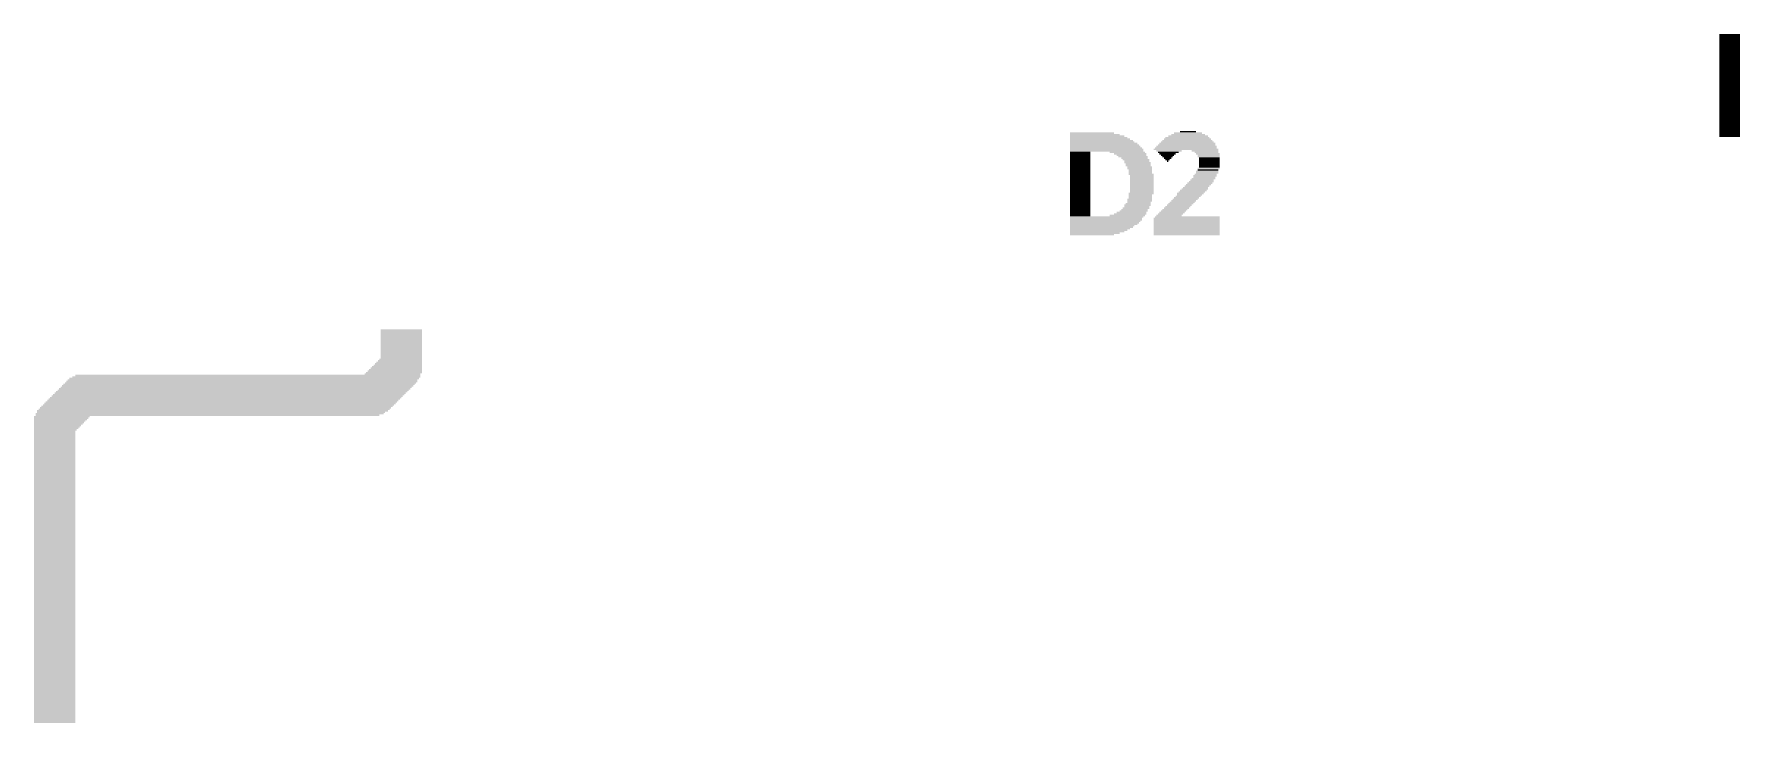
# Model space of a CAD drawing. Extents: x -50 to 50, y -28 to 28.
# Drawn here: x -24.54 to 0.03, y -26.96 to -17.03 of the extents above; entities that cross this region are included whole.
import ezdxf

# ---------------------------------------------------------------- set-up
doc = ezdxf.new("R2010")
doc.units = 0
doc.layers.add('200', color=132, linetype='CONTINUOUS')

# ---------------------------------------------------------------- blocks, each defined once
blk = doc.blocks.new('RECT')
blk.add_solid([(-0.5, -0.5), (0.5, -0.5), (-0.5, 0.5), (0.5, 0.5)])

msp = doc.modelspace()

# ---------------------------------------------------------------- block references
at = {"layer": '200'}
for p, xscale, yscale in [((-0.1156, -17.0392), 0.2972, 0.0211), ((-0.1156, -17.0603), 0.2972, 0.0211), ((-0.1156, -17.0815), 0.2972, 0.0213), ((-0.1156, -17.1027), 0.2972, 0.0211), ((-0.1156, -17.1238), 0.2972, 0.0211), ((-0.1156, -17.145), 0.2972, 0.0213), ((-0.1156, -17.1662), 0.2972, 0.0211), ((-0.1156, -17.1873), 0.2972, 0.0211), ((-0.1156, -17.2085), 0.2972, 0.0213), ((-0.1156, -17.2297), 0.2972, 0.0211), ((-0.1156, -17.2508), 0.2972, 0.0211), ((-0.1156, -17.272), 0.2972, 0.0213), ((-0.1156, -17.2932), 0.2972, 0.0211), ((-0.1156, -17.3143), 0.2972, 0.0211), ((-0.1156, -17.3355), 0.2972, 0.0213), ((-0.1156, -17.3567), 0.2972, 0.0211), ((-0.1156, -17.3778), 0.2972, 0.0211), ((-0.1156, -17.399), 0.2972, 0.0213), ((-0.1156, -17.4202), 0.2972, 0.0211), ((-0.1156, -17.4413), 0.2972, 0.0211), ((-0.1156, -17.4625), 0.2972, 0.0213), ((-0.1156, -17.4837), 0.2972, 0.0211), ((-0.1156, -17.5048), 0.2972, 0.0211), ((-0.1156, -17.526), 0.2972, 0.0213), ((-0.1156, -17.5472), 0.2972, 0.0211), ((-0.1156, -17.5683), 0.2972, 0.0211), ((-0.1156, -17.5895), 0.2972, 0.0213), ((-0.1156, -17.6107), 0.2972, 0.0211), ((-0.1156, -17.6318), 0.2972, 0.0211), ((-0.1156, -17.653), 0.2972, 0.0213), ((-0.1156, -17.6742), 0.2972, 0.0211), ((-0.1156, -17.6953), 0.2972, 0.0211), ((-0.1156, -17.7165), 0.2972, 0.0213), ((-0.1156, -17.7377), 0.2972, 0.0211), ((-0.1156, -17.7588), 0.2972, 0.0211), ((-0.1156, -17.78), 0.2972, 0.0213), ((-0.1156, -17.8012), 0.2972, 0.0211), ((-0.1156, -17.8223), 0.2972, 0.0211), ((-0.1156, -17.8435), 0.2972, 0.0213), ((-0.1156, -17.8647), 0.2972, 0.0211), ((-0.1156, -17.8858), 0.2972, 0.0211), ((-0.1156, -17.907), 0.2972, 0.0213), ((-0.1156, -17.9282), 0.2972, 0.0211), ((-0.1156, -17.9493), 0.2972, 0.0211), ((-0.1156, -17.9705), 0.2972, 0.0213), ((-0.1156, -17.9917), 0.2972, 0.0211), ((-0.1156, -18.0128), 0.2972, 0.0211), ((-0.1156, -18.034), 0.2972, 0.0213), ((-0.1156, -18.0552), 0.2972, 0.0211), ((-0.1156, -18.0763), 0.2972, 0.0211), ((-0.1156, -18.0975), 0.2972, 0.0213), ((-0.1156, -18.1187), 0.2972, 0.0211), ((-0.1156, -18.1398), 0.2972, 0.0211), ((-0.1156, -18.161), 0.2972, 0.0213), ((-0.1156, -18.1822), 0.2972, 0.0211), ((-7.9159, -18.4362), 0.2311, 0.0211), ((-0.1156, -18.2033), 0.2972, 0.0211), ((-0.1156, -18.2245), 0.2972, 0.0213), ((-0.1156, -18.2457), 0.2972, 0.0211), ((-0.1156, -18.2668), 0.2972, 0.0211), ((-0.1156, -18.288), 0.2972, 0.0213), ((-0.1156, -18.3092), 0.2972, 0.0211), ((-0.1156, -18.3303), 0.2972, 0.0211), ((-0.1156, -18.3515), 0.2972, 0.0213), ((-0.1156, -18.3727), 0.2972, 0.0211), ((-0.1156, -18.3938), 0.2972, 0.0211), ((-0.1156, -18.415), 0.2972, 0.0213), ((-0.1156, -18.4362), 0.2972, 0.0211), ((-9.3015, -18.4573), 0.635, 0.0211), ((-9.2596, -18.4785), 0.7188, 0.0213), ((-9.2062, -18.5208), 0.8255, 0.0211), ((-9.1643, -18.5632), 0.9093, 0.0211), ((-9.1542, -18.5843), 0.9296, 0.0211), ((-9.1326, -18.6055), 0.9728, 0.0213), ((-9.111, -18.6478), 1.016, 0.0211), ((-9.2278, -18.4997), 0.7823, 0.0211), ((-9.1859, -18.542), 0.8661, 0.0213), ((-9.1224, -18.6267), 0.9931, 0.0211), ((-9.1008, -18.669), 1.0363, 0.0213), ((-7.9477, -18.669), 0.889, 0.0213), ((-7.9375, -18.6478), 0.8687, 0.0211), ((-7.9362, -18.6267), 0.8255, 0.0211), ((-7.9261, -18.6055), 0.8052, 0.0213), ((-7.9273, -18.5843), 0.762, 0.0211), ((-7.9261, -18.5632), 0.7188, 0.0211), ((-7.9261, -18.542), 0.6782, 0.0213), ((-7.9273, -18.5208), 0.635, 0.0211), ((-7.9159, -18.4997), 0.5715, 0.0211), ((-7.9159, -18.4785), 0.4851, 0.0213), ((-7.9159, -18.4573), 0.4039, 0.0211), ((-0.1156, -18.4573), 0.2972, 0.0211), ((-0.1156, -18.4785), 0.2972, 0.0213), ((-0.1156, -18.4997), 0.2972, 0.0211), ((-9.0907, -18.6902), 1.0566, 0.0211), ((-9.0907, -18.7113), 1.0566, 0.0211), ((-9.4717, -18.7325), 0.2946, 0.0213), ((-9.4717, -18.7537), 0.2946, 0.0211), ((-9.4717, -18.7748), 0.2946, 0.0211), ((-9.4717, -18.796), 0.2946, 0.0213), ((-9.4717, -18.8172), 0.2946, 0.0211), ((-9.4717, -18.8383), 0.2946, 0.0211), ((-9.4717, -18.8595), 0.2946, 0.0213), ((-9.4717, -18.8807), 0.2946, 0.0211), ((-9.4717, -18.9018), 0.2946, 0.0211), ((-9.4717, -18.923), 0.2946, 0.0213), ((-8.7935, -18.7325), 0.508, 0.0213), ((-8.7516, -18.7537), 0.4648, 0.0211), ((-8.7313, -18.7748), 0.4242, 0.0211), ((-8.7097, -18.796), 0.4216, 0.0213), ((-8.6893, -18.8172), 0.381, 0.0211), ((-8.6665, -18.8383), 0.381, 0.0211), ((-8.6563, -18.8595), 0.3607, 0.0213), ((-8.6462, -18.8807), 0.381, 0.0211), ((-8.636, -18.9018), 0.3607, 0.0211), ((-8.636, -18.923), 0.3607, 0.0213), ((-7.9477, -18.6902), 0.9296, 0.0211), ((-8.1915, -18.7113), 0.3607, 0.0211), ((-8.2017, -18.7325), 0.2946, 0.0213), ((-8.2118, -18.7537), 0.2337, 0.0211), ((-8.2131, -18.7748), 0.1905, 0.0211), ((-8.2118, -18.796), 0.1473, 0.0213), ((-8.2118, -18.8172), 0.1067, 0.0211), ((-8.2131, -18.8383), 0.0635, 0.0211), ((-8.2118, -18.8595), 0.0203, 0.0213), ((-7.6733, -18.7113), 0.381, 0.0211), ((-7.6518, -18.7325), 0.3378, 0.0213), ((-7.6302, -18.7537), 0.3404, 0.0211), ((-7.6187, -18.7748), 0.3175, 0.0211), ((-7.6187, -18.796), 0.3175, 0.0213), ((-7.6086, -18.8172), 0.2972, 0.0211), ((-7.6086, -18.8383), 0.2972, 0.0211), ((-7.6086, -18.8595), 0.2972, 0.0213), ((-7.6086, -18.8807), 0.2972, 0.0211), ((-7.6086, -18.9018), 0.2972, 0.0211), ((-7.6086, -18.923), 0.2972, 0.0213), ((-9.4717, -18.9442), 0.2946, 0.0211), ((-9.4717, -18.9653), 0.2946, 0.0211), ((-9.4717, -18.9865), 0.2946, 0.0213), ((-9.4717, -19.0077), 0.2946, 0.0211), ((-9.4717, -19.0288), 0.2946, 0.0211), ((-9.4717, -19.05), 0.2946, 0.0213), ((-9.4717, -19.0712), 0.2946, 0.0211), ((-9.4717, -19.0923), 0.2946, 0.0211), ((-9.4717, -19.1135), 0.2946, 0.0213), ((-9.4717, -19.1347), 0.2946, 0.0211), ((-9.4717, -19.1558), 0.2946, 0.0211), ((-9.4717, -19.177), 0.2946, 0.0213), ((-8.6144, -18.9442), 0.3581, 0.0211), ((-8.6144, -18.9653), 0.3581, 0.0211), ((-8.6043, -18.9865), 0.3378, 0.0213), ((-8.6043, -19.0077), 0.3378, 0.0211), ((-8.6043, -19.0288), 0.3378, 0.0211), ((-8.5928, -19.05), 0.3607, 0.0213), ((-8.5827, -19.0712), 0.3404, 0.0211), ((-8.5827, -19.0923), 0.3404, 0.0211), ((-8.5827, -19.1135), 0.3404, 0.0213), ((-8.5827, -19.1347), 0.3404, 0.0211), ((-8.5827, -19.1558), 0.3404, 0.0211), ((-8.5827, -19.177), 0.3404, 0.0213), ((-7.747, -19.177), 0.3607, 0.0213), ((-7.7254, -19.1558), 0.3581, 0.0211), ((-7.7153, -19.1347), 0.3378, 0.0211), ((-7.6937, -19.1135), 0.3404, 0.0213), ((-7.6721, -19.0712), 0.3378, 0.0211), ((-7.6822, -19.0923), 0.3175, 0.0211), ((-7.6619, -19.05), 0.3175, 0.0213), ((-7.6416, -19.0077), 0.3175, 0.0211), ((-7.6416, -19.0288), 0.3175, 0.0211), ((-7.6302, -18.9865), 0.2946, 0.0213), ((-7.6187, -18.9653), 0.3175, 0.0211), ((-7.6086, -18.9442), 0.2972, 0.0211), ((-9.4717, -19.1982), 0.2946, 0.0211), ((-9.4717, -19.2193), 0.2946, 0.0211), ((-9.4717, -19.2405), 0.2946, 0.0213), ((-9.4717, -19.2617), 0.2946, 0.0211), ((-9.4717, -19.2828), 0.2946, 0.0211), ((-9.4717, -19.304), 0.2946, 0.0213), ((-9.4717, -19.3252), 0.2946, 0.0211), ((-9.4717, -19.3463), 0.2946, 0.0211), ((-9.4717, -19.3675), 0.2946, 0.0213), ((-9.4717, -19.3887), 0.2946, 0.0211), ((-9.4717, -19.4098), 0.2946, 0.0211), ((-8.6144, -19.4098), 0.3581, 0.0211), ((-8.5928, -19.3252), 0.3607, 0.0211), ((-8.6043, -19.3463), 0.3378, 0.0211), ((-8.6043, -19.3675), 0.3378, 0.0213), ((-8.6043, -19.3887), 0.3378, 0.0211), ((-8.5827, -19.1982), 0.3404, 0.0211), ((-8.5827, -19.2193), 0.3404, 0.0211), ((-8.5827, -19.2405), 0.3404, 0.0213), ((-8.5827, -19.2617), 0.3404, 0.0211), ((-8.5827, -19.2828), 0.3404, 0.0211), ((-8.5827, -19.304), 0.3404, 0.0213), ((-7.9578, -19.4098), 0.3607, 0.0211), ((-7.9375, -19.3887), 0.3607, 0.0211), ((-7.9159, -19.3675), 0.3581, 0.0213), ((-7.8842, -19.3252), 0.381, 0.0211), ((-7.8943, -19.3463), 0.3607, 0.0211), ((-7.8638, -19.304), 0.381, 0.0213), ((-7.841, -19.2828), 0.381, 0.0211), ((-7.8207, -19.2617), 0.381, 0.0211), ((-7.8105, -19.2405), 0.3607, 0.0213), ((-7.7889, -19.2193), 0.3581, 0.0211), ((-7.7673, -19.1982), 0.3607, 0.0211), ((-9.4717, -19.431), 0.2946, 0.0213), ((-9.4717, -19.4522), 0.2946, 0.0211), ((-9.4717, -19.4733), 0.2946, 0.0211), ((-9.4717, -19.4945), 0.2946, 0.0213), ((-9.4717, -19.5157), 0.2946, 0.0211), ((-9.4717, -19.5368), 0.2946, 0.0211), ((-9.4717, -19.558), 0.2946, 0.0213), ((-9.4717, -19.5792), 0.2946, 0.0211), ((-9.4717, -19.6003), 0.2946, 0.0211), ((-9.4717, -19.6215), 0.2946, 0.0213), ((-9.4717, -19.6427), 0.2946, 0.0211), ((-9.0907, -19.6638), 1.0566, 0.0211), ((-8.7935, -19.6427), 0.508, 0.0211), ((-8.7516, -19.6215), 0.4648, 0.0213), ((-8.7313, -19.6003), 0.4242, 0.0211), ((-8.6995, -19.5792), 0.4013, 0.0211), ((-8.6893, -19.558), 0.381, 0.0213), ((-8.6665, -19.5368), 0.381, 0.0211), ((-8.6462, -19.4945), 0.381, 0.0213), ((-8.6563, -19.5157), 0.3607, 0.0211), ((-8.636, -19.4733), 0.3607, 0.0211), ((-8.6246, -19.4522), 0.3378, 0.0211), ((-8.6144, -19.431), 0.3581, 0.0213), ((-7.9261, -19.6638), 0.9322, 0.0211), ((-8.1915, -19.6427), 0.3607, 0.0211), ((-8.1699, -19.6215), 0.3581, 0.0213), ((-8.1483, -19.6003), 0.3607, 0.0211), ((-8.128, -19.5792), 0.3607, 0.0211), ((-8.1064, -19.558), 0.3581, 0.0213), ((-8.0848, -19.5368), 0.3607, 0.0211), ((-8.0645, -19.5157), 0.3607, 0.0211), ((-8.0429, -19.4945), 0.3581, 0.0213), ((-8.0213, -19.4733), 0.3607, 0.0211), ((-8.001, -19.4522), 0.3607, 0.0211), ((-7.9794, -19.431), 0.3581, 0.0213), ((-9.111, -19.7273), 1.016, 0.0211), ((-9.1326, -19.7697), 0.9728, 0.0211), ((-9.1542, -19.7908), 0.9296, 0.0211), ((-9.1643, -19.812), 0.9093, 0.0213), ((-9.2062, -19.8543), 0.8255, 0.0211), ((-9.2596, -19.8967), 0.7188, 0.0211), ((-9.1008, -19.685), 1.0363, 0.0213), ((-9.1008, -19.7062), 1.0363, 0.0211), ((-9.1224, -19.7485), 0.9931, 0.0213), ((-9.1859, -19.8332), 0.8661, 0.0211), ((-9.2278, -19.8755), 0.7823, 0.0213), ((-7.9362, -19.685), 0.9525, 0.0213), ((-7.9362, -19.7062), 0.9525, 0.0211), ((-7.9362, -19.7273), 0.9525, 0.0211), ((-7.9362, -19.7485), 0.9525, 0.0213), ((-7.9362, -19.7697), 0.9525, 0.0211), ((-7.9362, -19.7908), 0.9525, 0.0211), ((-7.9362, -19.812), 0.9525, 0.0213), ((-7.9362, -19.8332), 0.9525, 0.0211), ((-7.9362, -19.8543), 0.9525, 0.0211), ((-7.9362, -19.8755), 0.9525, 0.0213), ((-7.9362, -19.8967), 0.9525, 0.0211), ((-9.3015, -19.9178), 0.635, 0.0211), ((-7.9362, -19.9178), 0.9525, 0.0211), ((-19.2507, -21.2937), 0.5944, 0.0211), ((-19.2507, -21.3148), 0.5944, 0.0211), ((-19.2507, -21.336), 0.5944, 0.0213), ((-19.2507, -21.3572), 0.5944, 0.0211), ((-19.2507, -21.3783), 0.5944, 0.0211), ((-19.2507, -21.3995), 0.5944, 0.0213), ((-19.2507, -21.4207), 0.5944, 0.0211), ((-19.2507, -21.4418), 0.5944, 0.0211), ((-19.2507, -21.463), 0.5944, 0.0213), ((-19.2507, -21.4842), 0.5944, 0.0211), ((-19.2507, -21.5053), 0.5944, 0.0211), ((-19.2507, -21.5265), 0.5944, 0.0213), ((-19.2507, -21.5477), 0.5944, 0.0211), ((-19.2507, -21.5688), 0.5944, 0.0211), ((-19.2507, -21.59), 0.5944, 0.0213), ((-19.2507, -21.6112), 0.5944, 0.0211), ((-19.2507, -21.6323), 0.5944, 0.0211), ((-19.3345, -21.8652), 0.762, 0.0211), ((-19.3243, -21.844), 0.7417, 0.0213), ((-19.3142, -21.8228), 0.7214, 0.0211), ((-19.3027, -21.8017), 0.6985, 0.0211), ((-19.2926, -21.7805), 0.6782, 0.0213), ((-19.2824, -21.7593), 0.6579, 0.0211), ((-19.271, -21.7382), 0.635, 0.0211), ((-19.2608, -21.717), 0.6147, 0.0213), ((-19.2507, -21.6535), 0.5944, 0.0213), ((-19.2507, -21.6747), 0.5944, 0.0211), ((-19.2507, -21.6958), 0.5944, 0.0211), ((-21.6319, -22.1192), 5.0571, 0.0211), ((-21.6103, -22.098), 5.0597, 0.0213), ((-21.59, -22.0768), 5.0597, 0.0211), ((-21.5684, -22.0557), 5.0571, 0.0211), ((-21.5481, -22.0345), 5.0571, 0.0213), ((-21.5379, -22.0133), 5.0368, 0.0211), ((-21.5163, -21.9922), 5.0394, 0.0211), ((-21.4846, -21.971), 5.0165, 0.0213), ((-21.463, -21.9498), 4.9733, 0.0211), ((-19.3777, -21.9287), 0.8026, 0.0211), ((-19.3561, -21.9075), 0.8052, 0.0213), ((-19.3459, -21.8863), 0.7849, 0.0211), ((-21.8859, -22.3732), 5.0571, 0.0211), ((-21.8643, -22.352), 5.0597, 0.0213), ((-21.844, -22.3308), 5.0597, 0.0211), ((-21.8224, -22.3097), 5.0571, 0.0211), ((-21.8008, -22.2885), 5.0597, 0.0213), ((-21.7805, -22.2673), 5.0597, 0.0211), ((-21.7589, -22.2462), 5.0571, 0.0211), ((-21.7373, -22.225), 5.0597, 0.0213), ((-21.717, -22.2038), 5.0597, 0.0211), ((-21.6954, -22.1827), 5.0571, 0.0211), ((-21.6738, -22.1615), 5.0597, 0.0213), ((-21.6535, -22.1403), 5.0597, 0.0211), ((-24.1618, -22.5848), 0.7595, 0.0211), ((-24.1402, -22.5425), 0.8026, 0.0213), ((-24.1503, -22.5637), 0.7823, 0.0211), ((-24.1719, -22.606), 0.7391, 0.0213), ((-22.0447, -22.5213), 4.953, 0.0211), ((-22.0129, -22.5002), 5.0165, 0.0211), ((-21.971, -22.4578), 5.0597, 0.0211), ((-21.9926, -22.479), 5.0165, 0.0213), ((-21.9494, -22.4367), 5.0571, 0.0211), ((-21.9278, -22.4155), 5.0597, 0.0213), ((-21.9075, -22.3943), 5.0597, 0.0211), ((-24.1821, -22.6272), 0.7188, 0.0211), ((-24.1922, -22.6483), 0.6985, 0.0211), ((-24.2037, -22.6695), 0.6756, 0.0213), ((-24.224, -22.7118), 0.635, 0.0211), ((-24.2456, -22.7542), 0.5918, 0.0211), ((-24.2456, -22.7753), 0.5918, 0.0211), ((-24.2456, -22.7965), 0.5918, 0.0213), ((-24.2456, -22.8177), 0.5918, 0.0211), ((-24.2456, -22.8388), 0.5918, 0.0211), ((-24.2456, -22.86), 0.5918, 0.0213), ((-24.2138, -22.6907), 0.6553, 0.0211), ((-24.2354, -22.733), 0.6121, 0.0213), ((-24.2456, -22.8812), 0.5918, 0.0211), ((-24.2456, -22.9023), 0.5918, 0.0211), ((-24.2456, -22.9235), 0.5918, 0.0213), ((-24.2456, -22.9447), 0.5918, 0.0211), ((-24.2456, -22.9658), 0.5918, 0.0211), ((-24.2456, -22.987), 0.5918, 0.0213), ((-24.2456, -23.0082), 0.5918, 0.0211), ((-24.2456, -23.0293), 0.5918, 0.0211), ((-24.2456, -23.0505), 0.5918, 0.0213), ((-24.2456, -23.0717), 0.5918, 0.0211), ((-24.2456, -23.0928), 0.5918, 0.0211), ((-24.2456, -23.114), 0.5918, 0.0213), ((-24.2456, -23.1352), 0.5918, 0.0211), ((-24.2456, -23.1563), 0.5918, 0.0211), ((-24.2456, -23.1775), 0.5918, 0.0213), ((-24.2456, -23.1987), 0.5918, 0.0211), ((-24.2456, -23.2198), 0.5918, 0.0211), ((-24.2456, -23.241), 0.5918, 0.0213), ((-24.2456, -23.2622), 0.5918, 0.0211), ((-24.2456, -23.2833), 0.5918, 0.0211), ((-24.2456, -23.3045), 0.5918, 0.0213), ((-24.2456, -23.3257), 0.5918, 0.0211), ((-24.2456, -23.3468), 0.5918, 0.0211), ((-24.2456, -23.368), 0.5918, 0.0213), ((-24.2456, -23.3892), 0.5918, 0.0211), ((-24.2456, -23.4103), 0.5918, 0.0211), ((-24.2456, -23.4315), 0.5918, 0.0213), ((-24.2456, -23.4527), 0.5918, 0.0211), ((-24.2456, -23.4738), 0.5918, 0.0211), ((-24.2456, -23.495), 0.5918, 0.0213), ((-24.2456, -23.5162), 0.5918, 0.0211), ((-24.2456, -23.5373), 0.5918, 0.0211), ((-24.2456, -23.5585), 0.5918, 0.0213), ((-24.2456, -23.5797), 0.5918, 0.0211), ((-24.2456, -23.6008), 0.5918, 0.0211), ((-24.2456, -23.622), 0.5918, 0.0213), ((-24.2456, -23.6432), 0.5918, 0.0211), ((-24.2456, -23.6643), 0.5918, 0.0211), ((-24.2456, -23.6855), 0.5918, 0.0213), ((-24.2456, -23.7067), 0.5918, 0.0211), ((-24.2456, -23.7278), 0.5918, 0.0211), ((-24.2456, -23.749), 0.5918, 0.0213), ((-24.2456, -23.7702), 0.5918, 0.0211), ((-24.2456, -23.7913), 0.5918, 0.0211), ((-24.2456, -23.8125), 0.5918, 0.0213), ((-24.2456, -23.8337), 0.5918, 0.0211), ((-24.2456, -23.8548), 0.5918, 0.0211), ((-24.2456, -23.876), 0.5918, 0.0213), ((-24.2456, -23.8972), 0.5918, 0.0211), ((-24.2456, -23.9183), 0.5918, 0.0211), ((-24.2456, -23.9395), 0.5918, 0.0213), ((-24.2456, -23.9607), 0.5918, 0.0211), ((-24.2456, -23.9818), 0.5918, 0.0211), ((-24.2456, -24.003), 0.5918, 0.0213), ((-24.2456, -24.0242), 0.5918, 0.0211), ((-24.2456, -24.0453), 0.5918, 0.0211), ((-24.2456, -24.0665), 0.5918, 0.0213), ((-24.2456, -24.0877), 0.5918, 0.0211), ((-24.2456, -24.1088), 0.5918, 0.0211), ((-24.2456, -24.13), 0.5918, 0.0213), ((-24.2456, -24.1512), 0.5918, 0.0211), ((-24.2456, -24.1723), 0.5918, 0.0211), ((-24.2456, -24.1935), 0.5918, 0.0213), ((-24.2456, -24.2147), 0.5918, 0.0211), ((-24.2456, -24.2358), 0.5918, 0.0211), ((-24.2456, -24.257), 0.5918, 0.0213), ((-24.2456, -24.2782), 0.5918, 0.0211), ((-24.2456, -24.2993), 0.5918, 0.0211), ((-24.2456, -24.3205), 0.5918, 0.0213), ((-24.2456, -24.3417), 0.5918, 0.0211), ((-24.2456, -24.3628), 0.5918, 0.0211), ((-24.2456, -24.384), 0.5918, 0.0213), ((-24.2456, -24.4052), 0.5918, 0.0211), ((-24.2456, -24.4263), 0.5918, 0.0211), ((-24.2456, -24.4475), 0.5918, 0.0213), ((-24.2456, -24.4687), 0.5918, 0.0211), ((-24.2456, -24.4898), 0.5918, 0.0211), ((-24.2456, -24.511), 0.5918, 0.0213), ((-24.2456, -24.5322), 0.5918, 0.0211), ((-24.2456, -24.5533), 0.5918, 0.0211), ((-24.2456, -24.5745), 0.5918, 0.0213), ((-24.2456, -24.5957), 0.5918, 0.0211), ((-24.2456, -24.6168), 0.5918, 0.0211), ((-24.2456, -24.638), 0.5918, 0.0213), ((-24.2456, -24.6592), 0.5918, 0.0211), ((-24.2456, -24.6803), 0.5918, 0.0211), ((-24.2456, -24.7015), 0.5918, 0.0213), ((-24.2456, -24.7227), 0.5918, 0.0211), ((-24.2456, -24.7438), 0.5918, 0.0211), ((-24.2456, -24.765), 0.5918, 0.0213), ((-24.2456, -24.7862), 0.5918, 0.0211), ((-24.2456, -24.8073), 0.5918, 0.0211), ((-24.2456, -24.8285), 0.5918, 0.0213), ((-24.2456, -24.8497), 0.5918, 0.0211), ((-24.2456, -24.8708), 0.5918, 0.0211), ((-24.2456, -24.892), 0.5918, 0.0213), ((-24.2456, -24.9132), 0.5918, 0.0211), ((-24.2456, -24.9343), 0.5918, 0.0211), ((-24.2456, -24.9555), 0.5918, 0.0213), ((-24.2456, -24.9767), 0.5918, 0.0211), ((-24.2456, -24.9978), 0.5918, 0.0211), ((-24.2456, -25.019), 0.5918, 0.0213), ((-24.2456, -25.0402), 0.5918, 0.0211), ((-24.2456, -25.0613), 0.5918, 0.0211), ((-24.2456, -25.0825), 0.5918, 0.0213), ((-24.2456, -25.1037), 0.5918, 0.0211), ((-24.2456, -25.1248), 0.5918, 0.0211), ((-24.2456, -25.146), 0.5918, 0.0213), ((-24.2456, -25.1672), 0.5918, 0.0211), ((-24.2456, -25.1883), 0.5918, 0.0211), ((-24.2456, -25.2095), 0.5918, 0.0213), ((-24.2456, -25.2307), 0.5918, 0.0211), ((-24.2456, -25.2518), 0.5918, 0.0211), ((-24.2456, -25.273), 0.5918, 0.0213), ((-24.2456, -25.2942), 0.5918, 0.0211), ((-24.2456, -25.3153), 0.5918, 0.0211), ((-24.2456, -25.3365), 0.5918, 0.0213), ((-24.2456, -25.3577), 0.5918, 0.0211), ((-24.2456, -25.3788), 0.5918, 0.0211), ((-24.2456, -25.4), 0.5918, 0.0213), ((-24.2456, -25.4212), 0.5918, 0.0211), ((-24.2456, -25.4423), 0.5918, 0.0211), ((-24.2456, -25.4635), 0.5918, 0.0213), ((-24.2456, -25.4847), 0.5918, 0.0211), ((-24.2456, -25.5058), 0.5918, 0.0211), ((-24.2456, -25.527), 0.5918, 0.0213), ((-24.2456, -25.5482), 0.5918, 0.0211), ((-24.2456, -25.5693), 0.5918, 0.0211), ((-24.2456, -25.5905), 0.5918, 0.0213), ((-24.2456, -25.6117), 0.5918, 0.0211), ((-24.2456, -25.6328), 0.5918, 0.0211), ((-24.2456, -25.654), 0.5918, 0.0213), ((-24.2456, -25.6752), 0.5918, 0.0211), ((-24.2456, -25.6963), 0.5918, 0.0211), ((-24.2456, -25.7175), 0.5918, 0.0213), ((-24.2456, -25.7387), 0.5918, 0.0211), ((-24.2456, -25.7598), 0.5918, 0.0211), ((-24.2456, -25.781), 0.5918, 0.0213), ((-24.2456, -25.8022), 0.5918, 0.0211), ((-24.2456, -25.8233), 0.5918, 0.0211), ((-24.2456, -25.8445), 0.5918, 0.0213), ((-24.2456, -25.8657), 0.5918, 0.0211), ((-24.2456, -25.8868), 0.5918, 0.0211), ((-24.2456, -25.908), 0.5918, 0.0213), ((-24.2456, -25.9292), 0.5918, 0.0211), ((-24.2456, -25.9503), 0.5918, 0.0211), ((-24.2456, -25.9715), 0.5918, 0.0213), ((-24.2456, -25.9927), 0.5918, 0.0211), ((-24.2456, -26.0138), 0.5918, 0.0211), ((-24.2456, -26.035), 0.5918, 0.0213), ((-24.2456, -26.0562), 0.5918, 0.0211), ((-24.2456, -26.0773), 0.5918, 0.0211), ((-24.2456, -26.0985), 0.5918, 0.0213), ((-24.2456, -26.1197), 0.5918, 0.0211), ((-24.2456, -26.1408), 0.5918, 0.0211), ((-24.2456, -26.162), 0.5918, 0.0213), ((-24.2456, -26.1832), 0.5918, 0.0211), ((-24.2456, -26.2043), 0.5918, 0.0211), ((-24.2456, -26.2255), 0.5918, 0.0213), ((-24.2456, -26.2467), 0.5918, 0.0211), ((-24.2456, -26.2678), 0.5918, 0.0211), ((-24.2456, -26.289), 0.5918, 0.0213), ((-24.2456, -26.3102), 0.5918, 0.0211), ((-24.2456, -26.3313), 0.5918, 0.0211), ((-24.2456, -26.3525), 0.5918, 0.0213), ((-24.2456, -26.3737), 0.5918, 0.0211), ((-24.2456, -26.3948), 0.5918, 0.0211), ((-24.2456, -26.416), 0.5918, 0.0213), ((-24.2456, -26.4372), 0.5918, 0.0211), ((-24.2456, -26.4583), 0.5918, 0.0211), ((-24.2456, -26.4795), 0.5918, 0.0213), ((-24.2456, -26.5007), 0.5918, 0.0211), ((-24.2456, -26.5218), 0.5918, 0.0211), ((-24.2456, -26.543), 0.5918, 0.0213), ((-24.2456, -26.5642), 0.5918, 0.0211), ((-24.2456, -26.5853), 0.5918, 0.0211), ((-24.2456, -26.6065), 0.5918, 0.0213), ((-24.2456, -26.6277), 0.5918, 0.0211), ((-24.2456, -26.6488), 0.5918, 0.0211), ((-24.2456, -26.67), 0.5918, 0.0213), ((-24.2456, -26.6912), 0.5918, 0.0211), ((-24.2456, -26.7123), 0.5918, 0.0211), ((-24.2456, -26.7335), 0.5918, 0.0213), ((-24.2456, -26.7547), 0.5918, 0.0211), ((-24.2456, -26.7758), 0.5918, 0.0211), ((-24.2456, -26.797), 0.5918, 0.0213), ((-24.2456, -26.8182), 0.5918, 0.0211), ((-24.2456, -26.8393), 0.5918, 0.0211), ((-24.2456, -26.8605), 0.5918, 0.0213), ((-24.2456, -26.8817), 0.5918, 0.0211), ((-24.2456, -26.9028), 0.5918, 0.0211), ((-24.2456, -26.924), 0.5918, 0.0213), ((-24.2456, -26.9452), 0.5918, 0.0211)]:
    msp.add_blockref('RECT', p, dxfattribs=dict(at, xscale=xscale, yscale=yscale))

doc.saveas('drawing.dxf')
